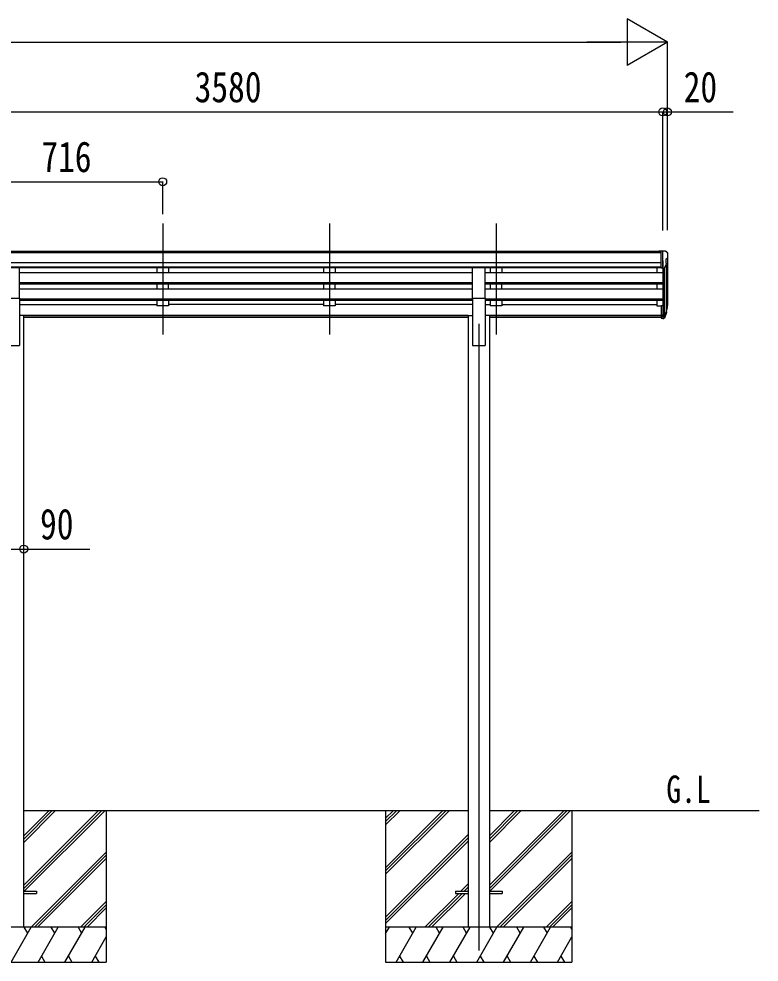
# Model space of a CAD drawing. Units: millimetres, scale not verified. Extents: x -16832 to 16820, y -11892 to 11880.
# Drawn here: x -3034 to 145, y -6850 to -2797 of the extents above; entities that cross this region are included whole.
import ezdxf
from ezdxf.enums import TextEntityAlignment as Align

# ---------------------------------------------------------------- set-up
doc = ezdxf.new("R2010")
doc.units = ezdxf.units.MM
doc.header["$LTSCALE"] = 50
for name, color, linetype in [('0-2_USER1', 3, 'Continuous'), ('0-4_YKK_12', 2, 'Continuous'), ('0-5_YKK_13', 4, 'Continuous'), ('0-6_YKK_A1', 4, 'Continuous'), ('0-7_YKK_D', 6, 'Continuous')]:
    doc.layers.add(name, color=color, linetype=linetype)
doc.styles.add('ＭＳ ゴシック', font='')
doc.styles.get('ＭＳ ゴシック').set_extended_font_data('MS Gothic')

msp = doc.modelspace()

# ---------------------------------------------------------------- linework, layer by layer
at = {"layer": '0-4_YKK_12'}
for p, q in [((-2416.72, -3675.6), (-2416.72, -4153.11)), ((-1700.72, -3675.6), (-1700.72, -4153.11)), ((-984.72, -3675.6), (-984.72, -4153.11)), ((-1058.72, -4106.43), (-1058.72, -6800))]:
    msp.add_line(p, q, dxfattribs=at)
at = {"layer": '0-5_YKK_13'}
for p, q in [((-275.22, -3795), (-285.22, -3795.09)), ((-285.22, -3796.6), (-285.22, -3795.09)), ((-275.22, -3866.98), (-275.22, -3795)), ((-256.72, -3795), (-275.22, -3795)), ((-268.72, -3867.98), (-268.72, -3795)), ((-256.72, -3795), (-254.39, -3795.14)), ((-253.63, -3795.57), (-249.56, -3801.38)), ((-246.72, -3804.37), (-246.72, -3805)), ((-261.1, -3866.17), (-252.09, -3850.58)), ((-254.72, -3829.51), (-254.72, -3845.79)), ((-249.25, -3826.18), (-254.57, -3829.25)), ((-3086.22, -3865.63), (-3031.22, -3865.63)), ((-3031.22, -3997.43), (-3031.22, -3865.63)), ((-1086.22, -3997.43), (-1086.22, -3865.63)), ((-1086.22, -3865.63), (-1031.22, -3865.63)), ((-1031.22, -3997.43), (-1031.22, -3865.63)), ((-275.22, -3866.98), (-268.72, -3866.98)), ((-268.72, -3867.98), (-263.51, -3867.67)), ((-3086.22, -3997.43), (-3031.22, -3997.43)), ((-1086.22, -3997.43), (-1031.22, -3997.43)), ((-275.22, -4028.72), (-275.22, -4082.76)), ((-275.22, -4028.72), (-268.72, -4028.72)), ((-268.72, -4028.72), (-268.72, -4083.5)), ((-250.42, -4041.54), (-253.69, -4048.6)), ((-249.81, -4042.91), (-253.69, -4050.86)), ((-275.22, -4068.86), (-268.72, -4068.86)), ((-275.22, -4073.73), (-268.72, -4073.73)), ((-275.22, -4082.76), (-268.72, -4082.76)), ((-268.72, -4073.75), (-263.59, -4073.75)), ((-268.72, -4075.56), (-263.87, -4075.56)), ((-268.72, -4083.5), (-263.87, -4083.5)), ((-262.29, -4073.08), (-254.53, -4057.67)), ((-253.08, -4058.03), (-261.28, -4074.21)), ((-252.47, -4058.59), (-261.28, -4082.14)), ((-252.13, -4054.19), (-252.47, -4058.59)), ((-3013.72, -6545.5), (-2958.92, -6545.5)), ((-3013.72, -6554.5), (-2958.92, -6554.5)), ((-2958.92, -6545.5), (-2958.92, -6554.5)), ((-1158.92, -6545.5), (-1158.92, -6554.5)), ((-1158.92, -6545.5), (-1104.12, -6545.5)), ((-1158.92, -6554.5), (-1104.12, -6554.5)), ((-1013.52, -6545.5), (-958.92, -6545.5)), ((-1013.52, -6554.5), (-958.92, -6554.5)), ((-958.92, -6545.5), (-958.92, -6554.5))]:
    msp.add_line(p, q, dxfattribs=at)
for centre, radius, start, end in [((-254.45, -3796.14), 1, 35, 86.5), ((-249.72, -3804.37), 3, 0, 87), ((-448.72, -3805), 202, 355.05096, 0), ((-254.42, -3829.51), 0.3, 120, 180), ((-254.42, -3845.79), 0.3, 180, 265.2833), ((-254.69, -3849.08), 3, 330, 85.2833), ((-253.63, -3821.81), 6.18, 315.00103, 354.2965), ((-263.69, -3864.67), 3, 273.5, 330), ((-279.31, -4032.04), 30.41, 341.80266, 352.8448), ((-277.9, -4033.8), 29.53, 342.01856, 353.49194)]:
    msp.add_arc(centre, radius, start, end, dxfattribs=at)
for centre, major_axis, ratio, start_param, end_param in [((-253.43, -4054.19), (-1.3, 0), 0.90356, 2.9359903, 4.9130961), ((-336.58, -4027.55), (-87.93, 4.42), 0.541684, 3.060334, 3.2172517), ((-337.37, -4034.23), (89.06, 1.43), 0.57596, 6.1985533, 6.3701348), ((-263.87, -4072.85), (3, 0), 0.90356, 4.712389, 5.7595865), ((-263.87, -4080.79), (-3, 0), 0.90356, 1.5707963, 2.6179939), ((-263.59, -4072.4), (1.5, 0), 0.90356, 4.712389, 5.7595865), ((-338.64, -4034.13), (88.05, 0), 0.90356, 5.9828017, 6.0168888), ((-339.35, -4038), (89.07, 0), 0.90356, 6.0316505, 6.077583)]:
    msp.add_ellipse(centre, major_axis=major_axis, ratio=ratio, start_param=start_param, end_param=end_param, dxfattribs=at)
at = {"layer": '0-6_YKK_A1'}
for p, q in [((-275.22, -3796.6), (-3832.22, -3796.6)), ((-275.22, -3801.82), (-3832.22, -3801.82)), ((-275.22, -3845.35), (-3842.22, -3845.35)), ((-268.72, -3836.1), (-268.72, -4028.72)), ((-248.72, -3825.58), (-248.72, -4028.36)), ((-275.22, -3863.2), (-3842.22, -3863.2)), ((-1086.22, -3866.45), (-3031.22, -3866.45)), ((-1086.22, -3888.52), (-3031.22, -3888.52)), ((-2441.72, -3866.55), (-2441.72, -3888.42)), ((-2391.72, -3888.42), (-2441.72, -3888.42)), ((-2391.72, -3866.55), (-2391.72, -3888.42)), ((-1725.72, -3866.55), (-1725.72, -3888.42)), ((-1675.72, -3888.42), (-1725.72, -3888.42)), ((-1675.72, -3866.55), (-1675.72, -3888.42)), ((-275.22, -3866.45), (-1031.22, -3866.45)), ((-268.72, -3888.52), (-1031.22, -3888.52)), ((-1009.72, -3866.55), (-1009.72, -3888.42)), ((-959.72, -3888.42), (-1009.72, -3888.42)), ((-959.72, -3866.55), (-959.72, -3888.42)), ((-293.72, -3866.45), (-293.72, -3888.52)), ((-262.72, -3867.51), (-262.71, -4073.5)), ((-253.69, -3853.35), (-253.69, -4055.07)), ((-1086.22, -3930.39), (-3031.22, -3930.39)), ((-268.72, -3930.39), (-1031.22, -3930.39)), ((-1086.22, -3931.89), (-3031.22, -3931.89)), ((-1086.22, -3936.21), (-3031.22, -3936.21)), ((-1086.22, -3958.62), (-3031.22, -3958.62)), ((-2441.72, -3936.21), (-2441.72, -3958.52)), ((-2391.72, -3958.52), (-2441.72, -3958.52)), ((-2391.72, -3958.52), (-2391.72, -3936.21)), ((-1725.72, -3936.21), (-1725.72, -3958.52)), ((-1675.72, -3958.52), (-1725.72, -3958.52)), ((-1675.72, -3958.52), (-1675.72, -3936.21)), ((-268.72, -3931.89), (-1031.22, -3931.89)), ((-268.72, -3936.21), (-1031.22, -3936.21)), ((-268.72, -3958.62), (-1031.22, -3958.62)), ((-1009.72, -3936.21), (-1009.72, -3958.52)), ((-959.72, -3958.52), (-1009.72, -3958.52)), ((-959.72, -3958.52), (-959.72, -3936.21)), ((-293.72, -3936.21), (-293.72, -3958.62)), ((-3031.22, -3997.43), (-3031.22, -4200)), ((-1086.22, -4000.5), (-3031.22, -4000.5)), ((-1086.22, -4001.99), (-3031.22, -4001.99)), ((-1086.22, -4006.31), (-3031.22, -4006.31)), ((-2441.72, -4006.31), (-2441.72, -4029.36)), ((-2391.72, -4006.31), (-2391.72, -4029.36)), ((-1725.72, -4006.31), (-1725.72, -4029.36)), ((-1675.72, -4006.31), (-1675.72, -4029.36)), ((-1086.22, -3997.43), (-1086.22, -4200)), ((-1031.22, -3997.43), (-1031.22, -4200)), ((-268.72, -4000.5), (-1031.22, -4000.5)), ((-268.72, -4001.99), (-1031.22, -4001.99)), ((-268.72, -4006.31), (-1031.22, -4006.31)), ((-1009.72, -4006.31), (-1009.72, -4029.36)), ((-959.72, -4006.31), (-959.72, -4029.36)), ((-293.72, -4006.31), (-293.72, -4029.36)), ((-3031.22, -4024.41), (-2441.72, -4024.41)), ((-2391.72, -4029.36), (-2441.72, -4029.36)), ((-1725.72, -4024.41), (-2391.72, -4024.41)), ((-1675.72, -4029.36), (-1725.72, -4029.36)), ((-1086.22, -4024.41), (-1675.72, -4024.41)), ((-1031.22, -4024.41), (-1009.72, -4024.41)), ((-959.72, -4029.36), (-1009.72, -4029.36)), ((-959.72, -4024.41), (-293.72, -4024.41)), ((-293.72, -4029.36), (-275.22, -4029.36)), ((-3013.52, -4071), (-3031.22, -4071)), ((-3013.72, -6700), (-3013.72, -4071)), ((-1103.92, -4071.43), (-3013.52, -4071.43)), ((-1103.92, -4072.82), (-3013.52, -4072.82)), ((-1103.92, -4080.51), (-3013.52, -4080.51)), ((-1103.92, -4071), (-1103.92, -6700)), ((-1103.92, -4071), (-1086.22, -4071)), ((-1013.52, -4071), (-1031.22, -4071)), ((-1013.52, -4071), (-1013.52, -6700)), ((-275.22, -4071.43), (-1013.52, -4071.43)), ((-275.22, -4072.82), (-1013.52, -4072.82)), ((-275.22, -4080.51), (-1013.52, -4080.51)), ((-3086.22, -4200), (-3031.22, -4200)), ((-1086.22, -4200), (-1031.22, -4200)), ((-1103.72, -6200), (-3013.72, -6200)), ((-3013.72, -6519.48), (-2694.24, -6200)), ((-3013.72, -6533.62), (-2680.1, -6200)), ((-3013.72, -6335.63), (-2878.09, -6200)), ((-3013.72, -6321.49), (-2892.23, -6200)), ((-3013.72, -6307.35), (-2906.37, -6200)), ((-3011.46, -6545.5), (-2665.96, -6200)), ((-2658.92, -6200), (-2658.92, -6850)), ((-1458.92, -6444.18), (-1214.74, -6200)), ((-1458.92, -6458.32), (-1200.6, -6200)), ((-1458.92, -6472.46), (-1186.46, -6200)), ((-1458.92, -6260.33), (-1398.59, -6200)), ((-1458.92, -6246.19), (-1412.73, -6200)), ((-1458.92, -6232.05), (-1426.87, -6200)), ((145.32, -6200), (-1013.72, -6200)), ((-1013.52, -6519.28), (-694.24, -6200)), ((-1013.52, -6533.42), (-680.1, -6200)), ((-1013.52, -6335.43), (-878.09, -6200)), ((-1013.52, -6321.29), (-892.23, -6200)), ((-1013.52, -6307.15), (-906.37, -6200)), ((-1011.46, -6545.5), (-665.96, -6200)), ((-658.92, -6200), (-658.92, -6850)), ((-1458.92, -6656.31), (-1104.12, -6301.51)), ((-1458.92, -6670.45), (-1104.12, -6315.65)), ((-1458.92, -6684.59), (-1104.12, -6329.79)), ((-2982.11, -6700), (-2658.92, -6376.81)), ((-2967.97, -6700), (-2658.92, -6390.95)), ((-982.11, -6700), (-658.92, -6376.81)), ((-967.97, -6700), (-658.92, -6390.95)), ((-2953.83, -6700), (-2658.92, -6405.09)), ((-953.83, -6700), (-658.92, -6405.09)), ((-1135.98, -6545.5), (-1104.12, -6513.64)), ((-1290.48, -6700), (-1144.98, -6554.5)), ((-1276.34, -6700), (-1130.84, -6554.5)), ((-1262.19, -6700), (-1116.69, -6554.5)), ((-1121.84, -6545.5), (-1104.12, -6527.78)), ((-1107.69, -6545.5), (-1104.12, -6541.93)), ((-2769.98, -6700), (-2658.92, -6588.94)), ((-2755.84, -6700), (-2658.92, -6603.08)), ((-769.98, -6700), (-658.92, -6588.94)), ((-755.84, -6700), (-658.92, -6603.08)), ((-2741.69, -6700), (-2658.92, -6617.23)), ((-741.69, -6700), (-658.92, -6617.23)), ((-2658.92, -6700), (-3458.92, -6700)), ((-3067.76, -6850), (-2981.16, -6700)), ((-2996.16, -6725.98), (-3011.16, -6700)), ((-2952.29, -6850), (-2865.69, -6700)), ((-2880.69, -6725.98), (-2895.69, -6700)), ((-2836.82, -6850), (-2750.22, -6700)), ((-2780.22, -6700), (-2765.22, -6725.98)), ((-2664.75, -6700), (-2658.92, -6710.1)), ((-658.92, -6700), (-1458.92, -6700)), ((-1458.92, -6727.5), (-1443.04, -6700)), ((-1414.17, -6850), (-1327.57, -6700)), ((-1342.57, -6725.98), (-1357.57, -6700)), ((-1298.7, -6850), (-1212.1, -6700)), ((-1227.1, -6725.98), (-1242.1, -6700)), ((-1183.23, -6850), (-1096.63, -6700)), ((-1111.63, -6725.98), (-1126.63, -6700)), ((-1067.76, -6850), (-981.16, -6700)), ((-996.16, -6725.98), (-1011.16, -6700)), ((-952.29, -6850), (-865.69, -6700)), ((-880.69, -6725.98), (-895.69, -6700)), ((-836.82, -6850), (-750.22, -6700)), ((-780.22, -6700), (-765.22, -6725.98)), ((-664.75, -6700), (-658.92, -6710.1)), ((-2721.35, -6850), (-2658.92, -6741.86)), ((-721.35, -6850), (-658.92, -6741.86)), ((-2937.29, -6824.02), (-2922.3, -6850)), ((-2821.82, -6824.02), (-2806.83, -6850)), ((-2706.35, -6824.02), (-2691.36, -6850)), ((-1399.18, -6824.02), (-1384.18, -6850)), ((-1283.7, -6824.02), (-1268.71, -6850)), ((-1168.23, -6824.02), (-1153.23, -6850)), ((-1052.76, -6824.02), (-1037.77, -6850)), ((-937.29, -6824.02), (-922.3, -6850)), ((-821.82, -6824.02), (-806.83, -6850)), ((-706.35, -6824.02), (-691.36, -6850))]:
    msp.add_line(p, q, dxfattribs=at)
for points in [[(-3458.92, -6200), (-3458.92, -6850), (-2658.92, -6850)], [(-1458.92, -6200), (-1458.92, -6850), (-658.92, -6850)]]:
    msp.add_lwpolyline(points, dxfattribs=at)
at = {"layer": '0-7_YKK_D'}
for p, q in [((-248.72, -2896.6), (-421.93, -2796.6)), ((-421.93, -2796.6), (-421.93, -2996.6)), ((-7248.72, -2896.6), (-448.72, -2896.6)), ((-248.72, -2896.6), (-595.13, -2896.6)), ((-248.72, -2896.6), (-421.93, -2996.6)), ((-248.72, -3705.18), (-248.72, -2895.6)), ((-3848.72, -3196.6), (-268.72, -3196.6)), ((-268.72, -3706.18), (-268.72, -3195.6)), ((-268.72, -3706.18), (-268.72, -3195.6)), ((-248.72, -3704.18), (-248.72, -3195.6)), ((-3132.72, -3496.6), (-2416.72, -3496.6)), ((-2416.72, -3635.57), (-2416.72, -3495.6))]:
    msp.add_line(p, q, dxfattribs=at)
for points in [[(-268.72, -3196.6), (-248.72, -3196.6), (34.48, -3196.6)], [(-3103.92, -5075), (-3013.52, -5075), (-2730.32, -5075)]]:
    msp.add_lwpolyline(points, dxfattribs=at)
for centre in [(-268.72, -3196.6), (-268.72, -3196.6), (-248.72, -3196.6), (-2416.72, -3496.6), (-3013.52, -5075)]:
    msp.add_circle(centre, 17, dxfattribs=at)

# ---------------------------------------------------------------- texts
at = {"layer": '0-2_USER1', "style": 'ＭＳ ゴシック', "width": 0.8}
msp.add_text('G.L', height=117.3, dxfattribs=at).set_placement((-253.56, -6200.71), align=Align.BOTTOM_LEFT)
at = {"layer": '0-7_YKK_D', "style": 'ＭＳ ゴシック', "width": 0.8}
for s, p in [('3580', (-2279.52, -3194.6)), ('20', (-178.72, -3194.6)), ('716', (-2937.92, -3494.6)), ('90', (-2943.52, -5073))]:
    msp.add_text(s, height=132, dxfattribs=at).set_placement(p, align=Align.BOTTOM_LEFT)

doc.saveas('drawing.dxf')
